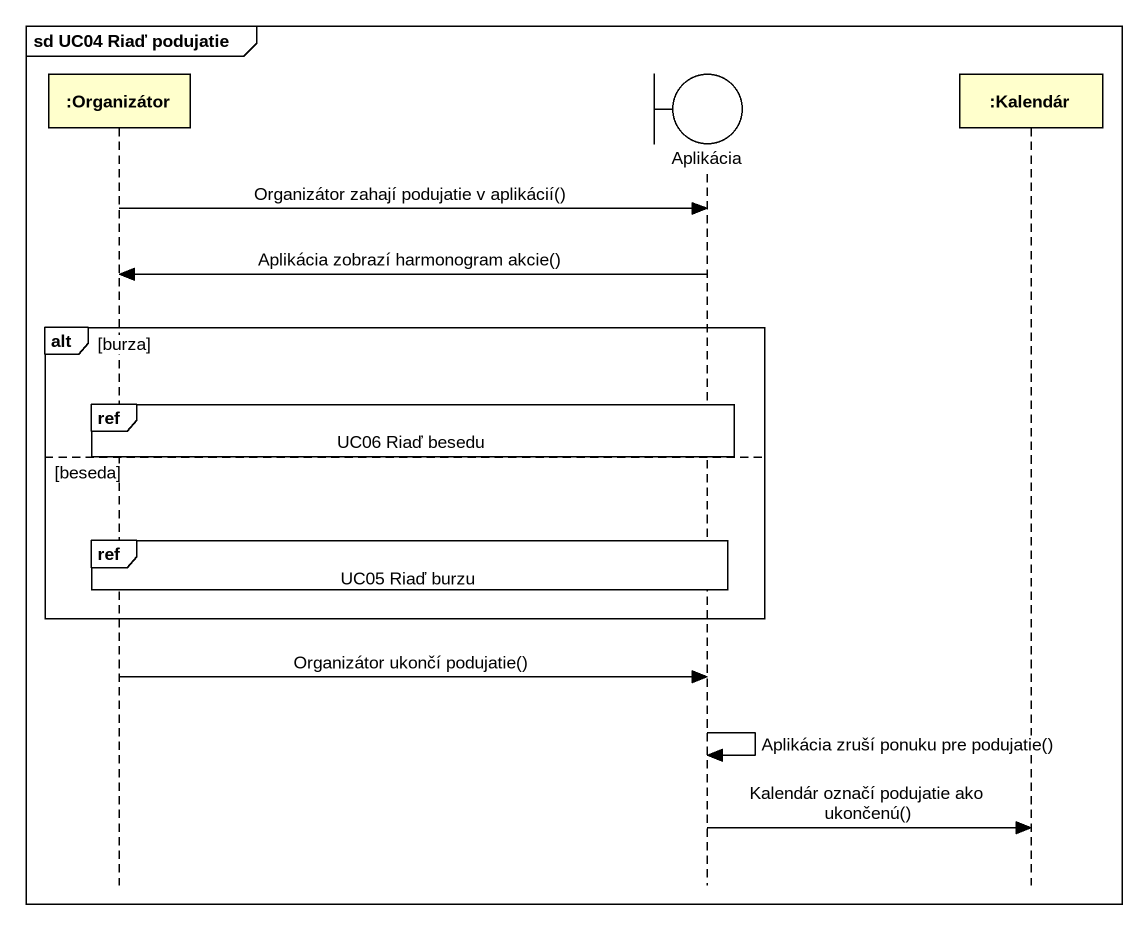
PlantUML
@startuml
mainframe sd UC04 Riaď podujatie
hide footbox
participant ":Organizátor" as Organizátor
boundary Aplikácia
participant ":Kalendár" as Kalendár

Organizátor -> Aplikácia : Organizátor zahají podujatie v aplikácií()
Aplikácia -> Organizátor : Aplikácia zobrazí harmonogram akcie()
alt burza
  ref over Organizátor, Aplikácia : UC06 Riaď besedu
else beseda
  ref over Organizátor, Aplikácia : UC05 Riaď burzu
end
Organizátor -> Aplikácia : Organizátor ukončí podujatie()
Aplikácia -> Aplikácia : Aplikácia zruší ponuku pre podujatie()
Aplikácia -> Kalendár : Kalendár označí podujatie ako ukončenú()
@enduml
